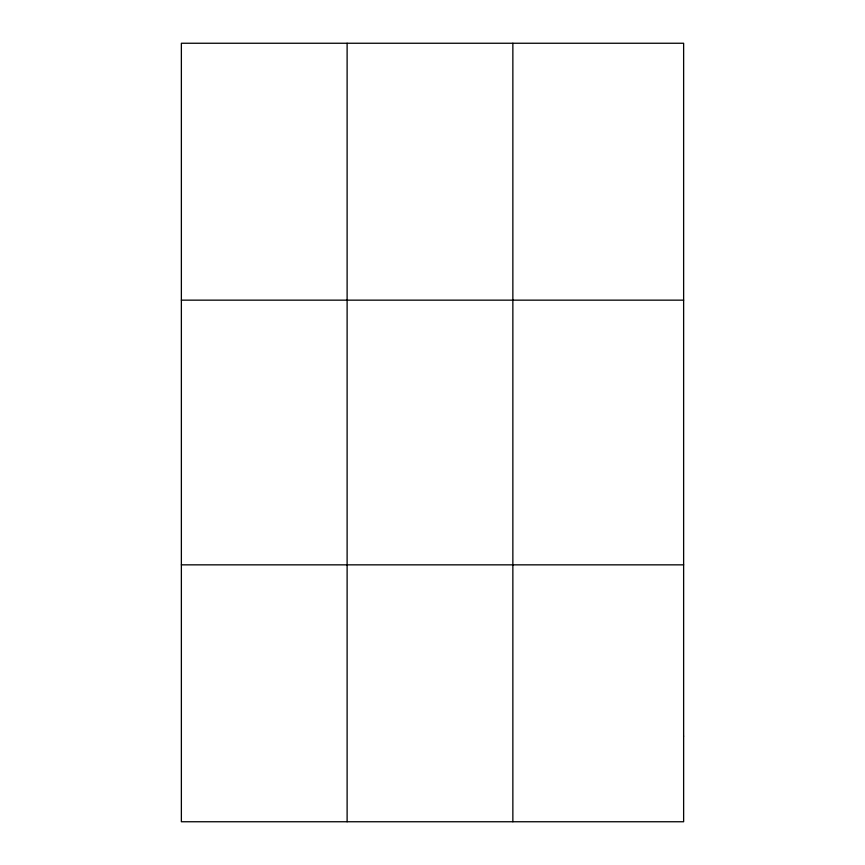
<?xml version="1.0" encoding="UTF-8"?>
<svg xmlns="http://www.w3.org/2000/svg" width="865" height="865" viewBox="0 0 865 865"><rect width="100%" height="100%" fill="white"/><g stroke="black" fill="none" stroke-linecap="round" stroke-linejoin="round"><path stroke-width="1.3" d="M347.114 821.75L347.114 43.25M512.859 821.75L512.859 43.25M181.369 300.155L683.631 300.155M181.369 564.845L683.631 564.845M683.631 736.115L683.631 821.75L181.369 821.75L181.369 43.25L683.631 43.25L683.631 736.115"/></g></svg>
